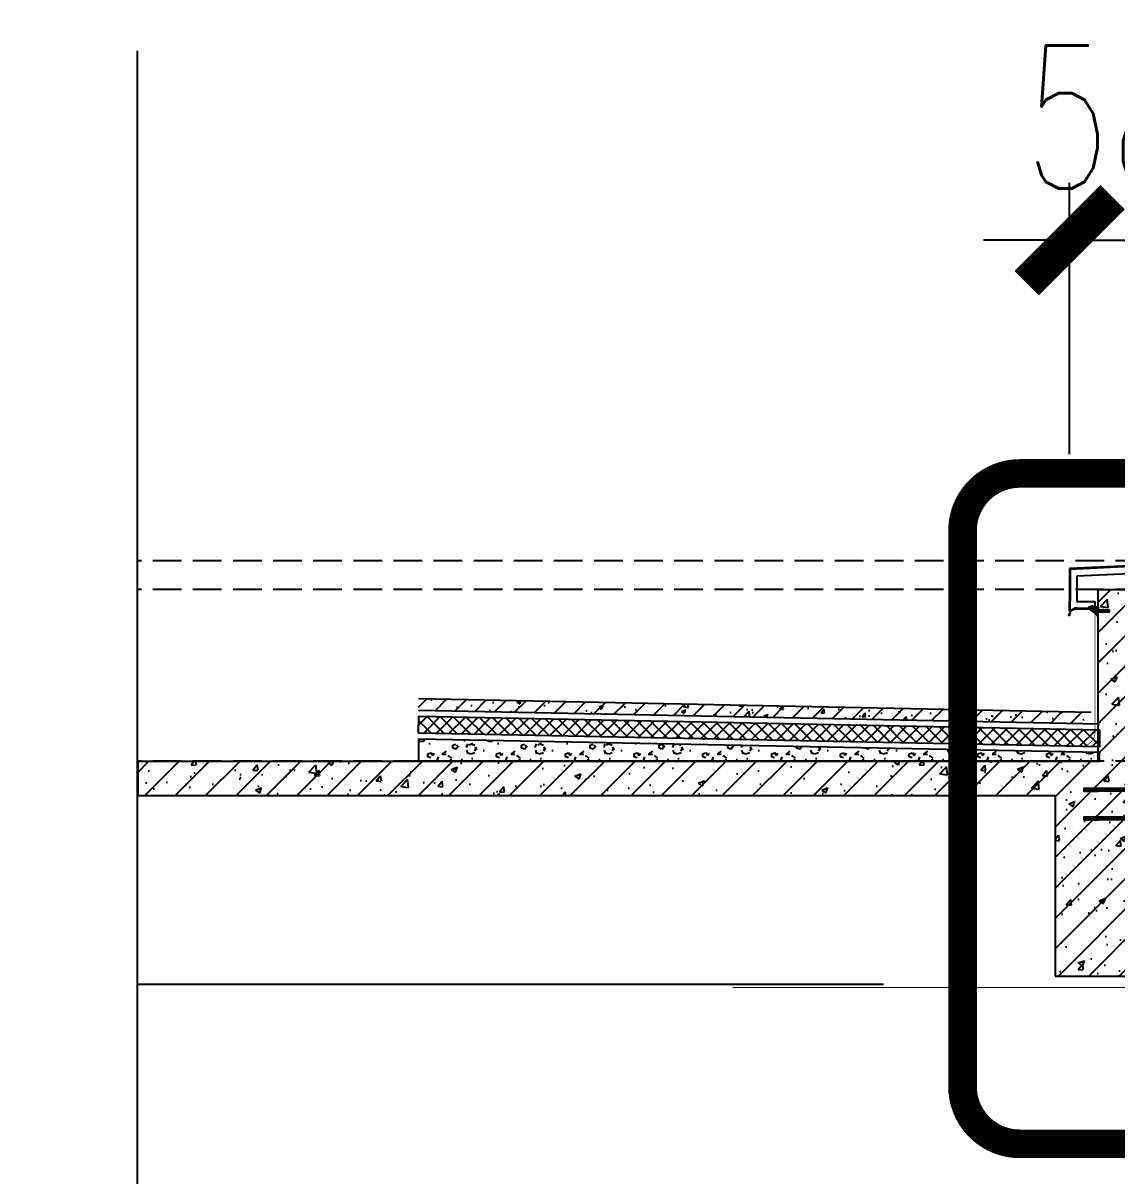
# Model space of a CAD drawing. Extents: x 220580 to 2027826, y -309201 to 71987.
# Drawn here: x 319501 to 323319, y -154227 to -150202 of the extents above; entities that cross this region are included whole.
import ezdxf
from ezdxf.enums import TextEntityAlignment as Align

# ---------------------------------------------------------------- set-up
doc = ezdxf.new("R2010")
doc.units = 0
for name, pattern in [('CENTER', [2, 1.25, -0.25, 0.25, -0.25]), ('DASH', [0.35, 0.25, -0.1]), ('ZN-CENTER', [2, 1.25, -0.25, 0.25, -0.25]), ('ZN-DASH', [0.35, 0.25, -0.1]), ('ZN-DOT', [0.25, 0, -0.25])]:
    doc.linetypes.add(name, pattern=pattern)
for name, color, linetype in [('!ZN1-填充-8', 8, 'Continuous'), ('!ZN1-文字-7', 7, 'Continuous'), ('!ZN3-玻璃幕墙-4', 4, 'Continuous'), ('!ZN3-铝板幕墙-3', 3, 'Continuous'), ('!ZN4-辅助材料-1', 1, 'Continuous'), ('!ZN4-配件-11', 11, 'Continuous'), ('!ZN5-铝材投影-112', 112, 'Continuous'), ('!ZN5-铝材断面-6', 6, 'Continuous'), ('!ZN6-层高线-8', 8, 'ZN-DOT'), ('!ZN6-虚线-8', 8, 'ZN-DASH'), ('!ZN6-轴线-1', 1, 'ZN-CENTER'), ('20剖面图$0$A-LIN-V', 9, 'Continuous'), ('20剖面图$0$A-SFCE', 30, 'Continuous'), ('20剖面图$0$AS-COLN', 6, 'Continuous'), ('20剖面图$0$PUB_HATCH', 8, 'Continuous'), ('2钢材断面', 2, 'Continuous'), ('3符号', 173, 'Continuous'), ('3索引', 3, 'Continuous'), ('40钢材投影', 40, 'Continuous'), ('A-HATCH-2', 251, 'Continuous'), ('A-LIN-V', 9, 'Continuous'), ('A-SFCE', 30, 'Continuous'), ('ALT_CEN-0-30', 1, 'CENTER'), ('DIM', 173, 'Continuous')]:
    doc.layers.add(name, color=color, linetype=linetype)
doc.styles.add('DHTEXT-1', font='ROMANS.shx', dxfattribs={"width": 0.7, "bigfont": 'CHINESE.shx'})
doc.styles.add('FS', font='simplex.shx', dxfattribs={"width": 0.7, "height": 5, "bigfont": 'TSSDCHN.SHX'})
doc.dimstyles.new('ZN200', dxfattribs={"dimscale": 200, "dimtxt": 2.5, "dimasz": 1.5, "dimexe": 1, "dimexo": 2, "dimgap": 0.9, "dimtad": 1, "dimdec": 0, "dimdsep": 46, "dimtxsty": 'DHTEXT-1', "dimblk": 'ARCHTICK', "dimcen": 2.5, "dimclrd": 173, "dimclre": 173, "dimclrt": 7, "dimazin": 2, "dimtfac": 1, "dimtdec": 0, "dimtix": 1, "dimtmove": 2, "dimatfit": 3, "dimfxl": 0, "dimtolj": 1, "dimtzin": 0, "dimarcsym": 0})
pattern_1 = [(45, (1530822.114, -568207.45), (-53.0330086, 53.0330086), []), (50, (1530822.11, -568207.45), (215.178055, -18.82564), [22.5, -247.5]), (355, (1530822.11, -568207.45), (-41.6254, 225.65764), [18, -198]), (100.4514, (1530840.05, -568209.02), (173.552815, 206.831863), [19.122057, -210.342634]), (46.1842, (1530822.11, -568147.45), (320.172315, -49.655704), [33.75, -371.25]), (96.6356, (1530848.8, -568151.6), (280.39881, 292.23536), [28.683086, -315.5139]), (351.1842, (1530822.1, -568147.45), (280.398584, 292.23558), [27, -297]), (21, (1530852.11, -568162.45), (179.072116, -120.785667), [22.5, -247.5]), (326, (1530852.11, -568162.45), (72.9946, 217.545014), [18, -198]), (71.4514, (1530867.04, -568172.52), (252.066789, 96.75915), [19.122057, -210.342634]), (37.5, (1530822.114, -568207.45), (3.6479566, 99.868156), [0, -195.6, 0, -201, 0, -198.75]), (7.5, (1530822.11, -568207.45), (78.920861, 118.3235136), [0, -114.6, 0, -191.1, 0, -75.75]), (327.5, (1530755.214, -568207.45), (160.146731, -6.7664615), [0, -75, 0, -234, 0, -310.5]), (317.5, (1530725.21, -568207.45), (174.955851, 30.031495), [0, -97.5, 0, -155.4, 0, -220.5])]

# ---------------------------------------------------------------- blocks, each defined once
blk = doc.blocks.new('A$Cec10f56f')
at = {"layer": '!ZN1-填充-8'}
h = blk.add_hatch(color=252, dxfattribs=at)
h.dxf.hatch_style = 1
h.paths.add_polyline_path([(10, 55), (10, 62.9), (18, 55)])
h = blk.add_hatch(color=252, dxfattribs=at)
h.dxf.hatch_style = 1
h.paths.add_polyline_path([(18, 55), (18, 45), (10, 45), (10, 55)])
h = blk.add_hatch(color=252, dxfattribs=at)
h.dxf.hatch_style = 1
h.paths.add_polyline_path([(10, 45), (10, 37.1), (18, 45)])
h = blk.add_hatch(color=252, dxfattribs=at)
h.dxf.hatch_style = 1
h.paths.add_polyline_path([(10, -45), (10, -37.1), (18, -45)])
h = blk.add_hatch(color=252, dxfattribs=at)
h.dxf.hatch_style = 1
h.paths.add_polyline_path([(18, -45), (18, -55), (10, -55), (10, -45)])
h = blk.add_hatch(color=252, dxfattribs=at)
h.dxf.hatch_style = 1
h.paths.add_polyline_path([(10, -55), (10, -62.9), (18, -55)])
at = {"layer": '2钢材断面'}
for p, q in [((0, 100), (10, 100)), ((0, 100), (0, -100)), ((10, 100), (10, 45)), ((10, 45), (10, -44)), ((10, -44), (10, -100)), ((0, -100), (10, -100))]:
    blk.add_line(p, q, dxfattribs=at)
at = {"layer": '40钢材投影'}
for p, q in [((18, 55), (10, 62.9)), ((10, 55), (200, 55)), ((10, 45), (200, 45)), ((18, 45), (10, 37.1)), ((200, 55), (200, 45)), ((18, -45), (10, -37.1)), ((10, -45), (200, -45)), ((10, -55), (200, -55)), ((18, -55), (10, -62.9)), ((200, -45), (200, -55))]:
    blk.add_line(p, q, dxfattribs=at)
for points in [[(172, 45), (150, 45), (150, 55), (200, 55), (200, 45), (184, 45)], [(172, -55), (150, -55), (150, -45), (200, -45), (200, -55), (184, -55)]]:
    blk.add_lwpolyline(points, dxfattribs=at)
at = {"layer": 'ALT_CEN-0-30', "ltscale": 0.3}
for p, q in [((0, 50), (197.8, 50)), ((0, -50), (197.8, -50))]:
    blk.add_line(p, q, dxfattribs=at)
blk = doc.blocks.new('*U156')
at = {"layer": '!ZN4-配件-11', "ltscale": 2}
for p, q in [((-0.2, -2.8), (-0.2, 2.8)), ((1, 4), (1, -4)), ((6.5, 2.5), (6.5, -2.5))]:
    blk.add_line(p, q, dxfattribs=at)
for centre, radius, start, end in [((6.6, 0), 7.18, 162.1463, 197.8537), ((1, 2.8), 1.2, 90, 180), ((8, 2.5), 1.5, 348.448, 180), ((17.2, 0), 8, 164.3308, 195.6692), ((7.2, 0), 2.67, 323.2266, 36.7843), ((1, -2.8), 1.2, 180, 270), ((8, -2.5), 1.5, 180, 11.552)]:
    blk.add_arc(centre, radius, start, end, dxfattribs=at)
at = {"layer": '!ZN6-轴线-1', "ltscale": 0.2}
blk.add_line((10.7, 0), (-1.5, 0), dxfattribs=at)
at = {"layer": '!ZN4-配件-11', "ltscale": 2, "style": 'FS', "width": 0.8}
blk.add_text('4', height=1.73, dxfattribs=at).set_placement((8, 2.8), align=Align.MIDDLE)
blk = doc.blocks.new('塑料胀栓-套')
at = {"layer": '!ZN4-配件-11'}
for p, q in [((-1, -5.5), (-1, 5.5)), ((-1, 5.5), (0, 5.5)), ((0, -5.5), (0, 5.5)), ((0, 3.5), (16.7, 3.5)), ((13.8, 0.8), (38.8, 0.8)), ((13.8, -0.8), (13.8, 0.8)), ((15, 4.5), (15.8, 5.8)), ((16.7, 3.5), (15, 4.5)), ((20.1, 3.3), (15.8, 5.8)), ((19.9, 3.4), (20.1, 3.2)), ((20.1, 0.8), (20.1, 3.2)), ((20.1, 2.8), (20.8, 2.8)), ((20.8, 0.8), (20.8, 3.2)), ((20.8, 3.2), (22.1, 3.2)), ((22.8, 2.8), (24.8, 2.8)), ((22.8, 0.8), (22.8, 2.6)), ((24.8, 0.8), (24.8, 3.2)), ((24.8, 3.2), (26.1, 3.2)), ((26.8, 2.8), (28.8, 2.8)), ((26.8, 0.8), (26.8, 2.6)), ((28.8, 0.8), (28.8, 3.2)), ((28.8, 3.2), (30.1, 3.2)), ((30.8, 2.8), (32.8, 2.8)), ((30.8, 0.8), (30.8, 2.6)), ((32.8, 0.8), (32.8, 3.2)), ((32.8, 3.2), (34.1, 3.2)), ((34.8, 2.8), (36.8, 2.8)), ((34.8, 0.8), (34.8, 2.6)), ((36.8, 0.8), (36.8, 3.2)), ((36.8, 3.2), (36.8, 3.2)), ((38.8, 0.8), (38.8, 1.2)), ((-1, -5.5), (0, -5.5)), ((0, -3.5), (16.7, -3.5)), ((13.8, -0.8), (38.8, -0.8)), ((16.7, -3.5), (15, -4.5)), ((15, -4.5), (15.8, -5.8)), ((20.1, -3.3), (15.8, -5.8)), ((19.9, -3.4), (20.1, -3.2)), ((20.1, -3.2), (20.1, -0.8)), ((20.1, -2.8), (20.8, -2.8)), ((20.8, -3.2), (20.8, -0.8)), ((20.8, -3.2), (22.1, -3.2)), ((22.8, -2.6), (22.8, -0.8)), ((22.8, -2.8), (24.8, -2.8)), ((24.8, -3.2), (24.8, -0.8)), ((24.8, -3.2), (26.1, -3.2)), ((26.8, -2.6), (26.8, -0.8)), ((26.8, -2.8), (28.8, -2.8)), ((28.8, -3.2), (28.8, -0.8)), ((28.8, -3.2), (30.1, -3.2)), ((30.8, -2.6), (30.8, -0.8)), ((30.8, -2.8), (32.8, -2.8)), ((32.8, -3.2), (32.8, -0.8)), ((32.8, -3.2), (34.1, -3.2)), ((34.8, -2.6), (34.8, -0.8)), ((34.8, -2.8), (36.8, -2.8)), ((36.8, -3.2), (36.8, -0.8)), ((36.8, -3.2), (36.8, -3.2)), ((38.8, -1.2), (38.8, -0.8))]:
    blk.add_line(p, q, dxfattribs=at)
for centre, radius, start, end in [((19.6, 3), 0.5, 47.4329, 90), ((22.1, 2.6), 0.7, 0, 90), ((26.1, 2.6), 0.7, 0, 90), ((30.1, 2.6), 0.7, 0, 90), ((34.1, 2.6), 0.7, 0, 90), ((36.8, 1.2), 2, 0, 90), ((19.6, -3), 0.5, 270, 312.5671), ((22.1, -2.6), 0.7, 270, 0), ((26.1, -2.6), 0.7, 270, 0), ((30.1, -2.6), 0.7, 270, 0), ((34.1, -2.6), 0.7, 270, 0), ((36.8, -1.2), 2, 270, 0)]:
    blk.add_arc(centre, radius, start, end, dxfattribs=at)
at = {"layer": '!ZN6-虚线-8', "ltscale": 0.5}
for p, q in [((0, 2.5), (20.1, 2.5)), ((0, -2.5), (20.1, -2.5))]:
    blk.add_line(p, q, dxfattribs=at)
blk = doc.blocks.new('盘头ST4.8×38')
at = {"layer": '!ZN4-配件-11'}
for p, q in [((-3.7, 0.4), (-3.3, 0.4)), ((-3.3, 0.4), (-3.3, -0.4)), ((-2.1, 4.7), (0, 4.7)), ((0, 4.7), (0, 2)), ((0, 2), (0, -2.6)), ((0, 1.9), (0.7, -1.8)), ((0, 0), (0.3, -2.4)), ((0.2, 1.8), (0.9, 1.8)), ((1.3, 2.4), (0.9, 1.8)), ((0.9, 1.8), (1.6, -1.8)), ((1.3, 2.4), (1.9, -2.4)), ((1.3, 2.4), (1.6, 1.8)), ((1.6, 1.8), (2.3, -1.8)), ((1.6, 1.8), (2.5, 1.8)), ((2.9, 2.4), (2.5, 1.8)), ((2.5, 1.8), (3.2, -1.8)), ((2.9, 2.4), (3.5, -2.4)), ((2.9, 2.4), (3.2, 1.8)), ((3.2, 1.8), (4.1, 1.8)), ((3.2, 1.8), (3.9, -1.8)), ((4.5, 2.4), (4.1, 1.8)), ((4.1, 1.8), (4.8, -1.8)), ((4.5, 2.4), (5.1, -2.4)), ((4.5, 2.4), (4.8, 1.8)), ((4.8, 1.8), (5.5, -1.8)), ((4.8, 1.8), (5.7, 1.8)), ((6.1, 2.4), (5.7, 1.8)), ((5.7, 1.8), (6.4, -1.8)), ((6.1, 2.4), (6.7, -2.4)), ((6.1, 2.4), (6.4, 1.8)), ((6.4, 1.8), (7.1, -1.8)), ((6.4, 1.8), (7.3, 1.8)), ((7.7, 2.4), (7.3, 1.8)), ((7.3, 1.8), (8, -1.8)), ((7.7, 2.4), (8.3, -2.4)), ((7.7, 2.4), (8, 1.8)), ((8, 1.8), (8.7, -1.8)), ((8, 1.8), (8.9, 1.8)), ((9.3, 2.4), (8.9, 1.8)), ((8.9, 1.8), (9.6, -1.8)), ((9.3, 2.4), (9.9, -2.4)), ((9.3, 2.4), (9.6, 1.8)), ((9.6, 1.8), (10.3, -1.8)), ((9.6, 1.8), (10.5, 1.8)), ((10.9, 2.4), (10.5, 1.8)), ((10.5, 1.8), (11.2, -1.8)), ((10.9, 2.4), (11.5, -2.4)), ((10.9, 2.4), (11.2, 1.8)), ((11.2, 1.8), (12.1, 1.8)), ((11.2, 1.8), (11.9, -1.8)), ((12.5, 2.4), (12.1, 1.8)), ((12.1, 1.8), (12.8, -1.8)), ((12.5, 2.4), (13.1, -2.4)), ((12.5, 2.4), (12.8, 1.8)), ((12.8, 1.8), (13.5, -1.8)), ((12.8, 1.8), (13.7, 1.8)), ((14.1, 2.4), (13.7, 1.8)), ((13.7, 1.8), (14.4, -1.8)), ((14.1, 2.4), (14.7, -2.4)), ((14.1, 2.4), (14.4, 1.8)), ((14.4, 1.8), (15.1, -1.8)), ((14.4, 1.8), (15.3, 1.8)), ((15.7, 2.4), (15.3, 1.8)), ((15.3, 1.8), (16, -1.8)), ((15.7, 2.4), (16.3, -2.4)), ((15.7, 2.4), (16, 1.8)), ((16, 1.8), (16.7, -1.8)), ((16, 1.8), (16.9, 1.8)), ((17.3, 2.4), (16.9, 1.8)), ((16.9, 1.8), (17.6, -1.8)), ((17.3, 2.4), (17.9, -2.4)), ((17.3, 2.4), (17.6, 1.8)), ((17.6, 1.8), (18.3, -1.8)), ((17.6, 1.8), (18.5, 1.8)), ((18.9, 2.4), (18.5, 1.8)), ((18.5, 1.8), (19.2, -1.8)), ((18.9, 2.4), (19.5, -2.4)), ((18.9, 2.4), (19.2, 1.8)), ((19.2, 1.8), (20.1, 1.8)), ((19.2, 1.8), (19.9, -1.8)), ((20.5, 2.4), (20.1, 1.8)), ((20.1, 1.8), (20.8, -1.8)), ((20.5, 2.4), (21.1, -2.4)), ((20.5, 2.4), (20.8, 1.8)), ((20.8, 1.8), (21.5, -1.8)), ((20.8, 1.8), (21.7, 1.8)), ((22.1, 2.4), (21.7, 1.8)), ((21.7, 1.8), (22.4, -1.8)), ((22.1, 2.4), (22.7, -2.4)), ((22.1, 2.4), (22.4, 1.8)), ((22.4, 1.8), (23.1, -1.8)), ((22.4, 1.8), (23.3, 1.8)), ((23.7, 2.4), (23.3, 1.8)), ((23.3, 1.8), (24, -1.8)), ((23.7, 2.4), (24.3, -2.4)), ((23.7, 2.4), (24, 1.8)), ((24, 1.8), (24.7, -1.8)), ((24, 1.8), (24.9, 1.8)), ((25.3, 2.4), (24.9, 1.8)), ((24.9, 1.8), (25.6, -1.8)), ((25.3, 2.4), (25.9, -2.4)), ((25.3, 2.4), (25.6, 1.8)), ((25.6, 1.8), (26.3, -1.8)), ((25.6, 1.8), (26.5, 1.8)), ((26.9, 2.4), (26.5, 1.8)), ((26.5, 1.8), (27.2, -1.8)), ((26.9, 2.4), (27.5, -2.4)), ((26.9, 2.4), (27.2, 1.8)), ((27.2, 1.8), (27.9, -1.8)), ((27.2, 1.8), (28.1, 1.8)), ((28.5, 2.4), (28.1, 1.8)), ((28.1, 1.8), (28.8, -1.8)), ((28.5, 2.4), (29.1, -2.4)), ((28.5, 2.4), (28.8, 1.8)), ((28.8, 1.8), (29.5, -1.8)), ((28.8, 1.8), (29.7, 1.8)), ((30.1, 2.4), (29.7, 1.8)), ((29.7, 1.8), (30.4, -1.8)), ((30.1, 2.4), (30.7, -2.4)), ((30.1, 2.4), (30.4, 1.8)), ((30.4, 1.8), (31.1, -1.8)), ((30.4, 1.8), (31.3, 1.8)), ((31.7, 2.4), (31.3, 1.8)), ((31.3, 1.8), (32, -1.8)), ((31.7, 2.4), (32.3, -2.4)), ((31.7, 2.4), (32, 1.8)), ((32, 1.8), (32.7, -1.8)), ((32, 1.8), (32.9, 1.8)), ((33.3, 2.4), (32.9, 1.8)), ((32.9, 1.8), (33.6, -1.8)), ((33.3, 2.4), (33.9, -2.3)), ((33.3, 2.4), (33.6, 1.8)), ((33.6, 1.8), (34.4, -1.5)), ((33.6, 1.8), (33.7, 1.8)), ((34.6, 1.4), (33.7, 1.8)), ((34.9, 1.9), (34.6, 1.4)), ((34.6, 1.4), (35.1, -1.2)), ((34.9, 1.9), (35.4, -1.7)), ((34.9, 1.9), (35.4, 1.1)), ((38, 0), (35.4, 1.1)), ((35.4, 1.1), (35.9, -0.9)), ((-3.7, -0.4), (-3.3, -0.4)), ((-2.1, -4.8), (0, -4.8)), ((0, -2.6), (0, -4.8)), ((0.2, -2.4), (0.3, -2.4)), ((0.7, -1.8), (0.3, -2.4)), ((0.7, -1.8), (1.6, -1.8)), ((1.6, -1.8), (1.9, -2.4)), ((2.3, -1.8), (1.9, -2.4)), ((2.3, -1.8), (3.2, -1.8)), ((3.2, -1.8), (3.5, -2.4)), ((3.9, -1.8), (3.5, -2.4)), ((3.9, -1.8), (4.8, -1.8)), ((4.8, -1.8), (5.1, -2.4)), ((5.5, -1.8), (5.1, -2.4)), ((5.5, -1.8), (6.4, -1.8)), ((6.4, -1.8), (6.7, -2.4)), ((7.1, -1.8), (6.7, -2.4)), ((7.1, -1.8), (8, -1.8)), ((8, -1.8), (8.3, -2.4)), ((8.7, -1.8), (8.3, -2.4)), ((8.7, -1.8), (9.6, -1.8)), ((9.6, -1.8), (9.9, -2.4)), ((10.3, -1.8), (9.9, -2.4)), ((10.3, -1.8), (11.2, -1.8)), ((11.2, -1.8), (11.5, -2.4)), ((11.9, -1.8), (11.5, -2.4)), ((11.9, -1.8), (12.8, -1.8)), ((12.8, -1.8), (13.1, -2.4)), ((13.5, -1.8), (13.1, -2.4)), ((13.5, -1.8), (14.4, -1.8)), ((14.4, -1.8), (14.7, -2.4)), ((15.1, -1.8), (14.7, -2.4)), ((15.1, -1.8), (16, -1.8)), ((16, -1.8), (16.3, -2.4)), ((16.7, -1.8), (16.3, -2.4)), ((16.7, -1.8), (17.6, -1.8)), ((17.6, -1.8), (17.9, -2.4)), ((18.3, -1.8), (17.9, -2.4)), ((18.3, -1.8), (19.2, -1.8)), ((19.2, -1.8), (19.5, -2.4)), ((19.9, -1.8), (19.5, -2.4)), ((19.9, -1.8), (20.8, -1.8)), ((20.8, -1.8), (21.1, -2.4)), ((21.5, -1.8), (21.1, -2.4)), ((21.5, -1.8), (22.4, -1.8)), ((22.4, -1.8), (22.7, -2.4)), ((23.1, -1.8), (22.7, -2.4)), ((23.1, -1.8), (24, -1.8)), ((24, -1.8), (24.3, -2.4)), ((24.7, -1.8), (24.3, -2.4)), ((24.7, -1.8), (25.6, -1.8)), ((25.6, -1.8), (25.9, -2.4)), ((26.3, -1.8), (25.9, -2.4)), ((26.3, -1.8), (27.2, -1.8)), ((27.2, -1.8), (27.5, -2.4)), ((27.9, -1.8), (27.5, -2.4)), ((27.9, -1.8), (28.8, -1.8)), ((28.8, -1.8), (29.1, -2.4)), ((29.5, -1.8), (29.1, -2.4)), ((29.5, -1.8), (30.4, -1.8)), ((30.4, -1.8), (30.7, -2.4)), ((31.1, -1.8), (30.7, -2.4)), ((31.1, -1.8), (32, -1.8)), ((32, -1.8), (32.3, -2.4)), ((32.7, -1.8), (32.3, -2.4)), ((32.7, -1.8), (33.6, -1.8)), ((33.6, -1.8), (33.9, -2.3)), ((34.4, -1.5), (33.9, -2.3)), ((35.1, -1.2), (34.4, -1.5)), ((35.1, -1.2), (35.4, -1.7)), ((35.9, -0.9), (35.4, -1.7)), ((38, 0), (35.9, -0.9))]:
    blk.add_line(p, q, dxfattribs=at)
for centre, radius, start, end in [((4.3, 0), 8, 143.5764, 177.134), ((0.2, 2), 0.2, 180, 270), ((4.3, 0), 8, 182.866, 216.4236), ((0.2, -2.6), 0.2, 90, 180)]:
    blk.add_arc(centre, radius, start, end, dxfattribs=at)
at = {"layer": '!ZN6-轴线-1'}
blk.add_line((-4.9, 0), (38.4, 0), dxfattribs=at)
blk = doc.blocks.new('*U161')
at = {"layer": '!ZN4-配件-11'}
for name, p in [('盘头ST4.8×38', (-8, 0)), ('塑料胀栓-套', (1, 0))]:
    blk.add_blockref(name, p, dxfattribs=at)
blk = doc.blocks.new('20210422110448')
at = {"layer": '!ZN1-填充-8'}
h = blk.add_hatch(dxfattribs=at)
h.set_pattern_fill('ANSI35', color=256, scale=10, angle=-60, style=0)
h.set_pattern_definition([(345, (-31053.6934, 55056.7417), (0.64704761, 2.41481457), []), (345, (-31052.8095, 55055.2108), (0.64704761, 2.41481457), [3.125, -0.625, 0, -0.625])])
edge = h.paths.add_edge_path()
edge.add_arc((104.1, 123.9), 138.7, 221.373, 239.0772)
edge.add_line((32.8, 5), (10, 5))
edge.add_line((10, 5), (10, 2.5))
edge.add_line((10, 2.5), (8, 2.5))
edge.add_line((8, 2.5), (8, 20.5))
edge.add_line((8, 20.5), (0, 20.5))
edge.add_line((0, 20.5), (0, 32.3))
h = blk.add_hatch(dxfattribs=at)
h.set_pattern_fill('NET3', color=256, scale=0.2, style=0)
h.set_pattern_definition([(9e-15, (-31.65477, 58.37044), (6e-16, 0.635), []), (60, (-31.65477, 58.37044), (-0.549926, 0.3175), []), (120, (-31.65477, 58.37044), (-0.549926, -0.3175), [])])
h.paths.add_polyline_path([(5, 20.5), (0, 20.5), (0, -0.5), (5, -0.5)])
blk.add_lwpolyline([(5, 20.5), (0, 20.5), (0, -0.5), (5, -0.5)], close=True, dxfattribs=at)
blk.add_lwpolyline([(5, 20.5), (0, 20.5), (0, -0.5), (5, -0.5)], close=True, dxfattribs=at)
at = {"layer": '!ZN4-辅助材料-1', "ltscale": 5}
blk.add_lwpolyline([(5, -0.5), (0, -0.5), (0, 20.5), (5, 20.5)], close=True, dxfattribs=at)
at = {"layer": '!ZN4-辅助材料-1'}
blk.add_arc((104.1, 123.9), 138.7, 221.3727, 239.0773, dxfattribs=at)
at = {"layer": '!ZN5-铝材投影-112'}
blk.add_lwpolyline([(5, 20.5), (5, -0.5), (33, -0.5), (33, 2.5), (8, 2.5), (8, 20.5), (5, 20.5)], dxfattribs=at)
at = {"layer": '!ZN4-配件-11'}
for name, p, rotation in [('*U161', (0, 12.5), 180), ('*U156', (22, 6), 270)]:
    blk.add_blockref(name, p, dxfattribs=dict(at, rotation=rotation))
blk = doc.blocks.new('20180416.09092401')
at = {"layer": '!ZN4-辅助材料-1', "color": 145}
for centre, radius, start, end in [((5.1, -9.5), 3.93, 140.0495, 186.0703), ((2.6, -9.9), 1.35, 182.8889, 295.6987), ((2.9, -9.8), 1.25, 155.4041, 236.1311), ((2.2, -7.1), 0.08, 350.823, 137.7216), ((4.1, -7.2), 1.84, 175.7812, 243.5577), ((2.1, -9.9), 1.61, 309.5965, 21.7891), ((2.9, -9.6), 0.8, 21.7891, 60.8756), ((8.2, -15.7), 4.91, 140.0495, 186.0703), ((5, -16.2), 1.69, 182.8889, 295.6987), ((5.4, -16), 1.56, 155.4041, 236.1311), ((4.5, -12.6), 0.1, 350.823, 137.7216), ((6.9, -12.8), 2.3, 175.7812, 243.5577), ((4.5, -16.1), 2.01, 309.5965, 21.7891), ((5.4, -15.7), 1, 21.7891, 60.8756)]:
    blk.add_arc(centre, radius, start, end, dxfattribs=at)
blk = doc.blocks.new('A$Cf3634199')
at = {"layer": '!ZN3-铝板幕墙-3'}
blk.add_lwpolyline([(1, -25), (-5, -25), (-22.1, -34.8, -0.557537), (-25, -33), (-25, -33), (-25, 1.1)], format="xyb", dxfattribs=at)
blk.add_lwpolyline([(1, -22.5), (-5.7, -22.5), (-22.5, -32.1), (-22.5, 1.1)], dxfattribs=at)
at = {"layer": '!ZN5-铝材断面-6'}
blk.add_point((-25, -25), dxfattribs=at)
at = {"layer": '!ZN3-玻璃幕墙-4', "xscale": -1}
blk.add_blockref('20180416.09092401', (-22, -31.3), dxfattribs=at)
blk = doc.blocks.new('20250828170426')
at = {"layer": '20剖面图$0$PUB_HATCH'}
h = blk.add_hatch(dxfattribs=at)
h.set_pattern_fill('钢筋混凝土', color=256, scale=30, style=0)
h.set_pattern_definition(pattern_1)
h.paths.add_polyline_path([(-650, 12550), (-500, 12550), (-500, 13150), (-650, 13150)])
h = blk.add_hatch(dxfattribs=at)
h.set_pattern_fill('钢筋混凝土', color=256, scale=30, style=0)
h.set_pattern_definition(pattern_1)
h.paths.add_polyline_path([(-4002.6, 12430), (-800, 12430), (-800, 12550), (-4002.6, 12550)])
h = blk.add_hatch(dxfattribs=at)
h.set_pattern_fill('钢筋混凝土', color=256, scale=30, style=0)
h.set_pattern_definition(pattern_1)
h.paths.add_polyline_path([(-800, 11800), (-500, 11800), (-500, 12550), (-800, 12550)])
at = {"layer": 'A-HATCH-2'}
h = blk.add_hatch(dxfattribs=at)
h.set_pattern_fill('钢筋混凝土', color=8, scale=20, style=0)
h.set_pattern_definition([(45, (1653514.36, -568207.45), (-35.355339, 35.355339), []), (50, (1653514.36, -568207.45), (143.4520365, -12.550427), [15, -165]), (355, (1653514.36, -568207.45), (-27.750267, 150.438427), [12, -132]), (100.4514, (1653526.31, -568208.5), (115.701876, 137.887908), [12.748038, -140.228422]), (46.1842, (1653514.36, -568167.45), (213.44821, -33.103803), [22.5, -247.5]), (96.6356, (1653532.15, -568170.21), (186.93254, 194.823574), [19.122058, -210.3426]), (351.1842, (1653514.36, -568167.45), (186.93239, 194.82372), [18, -198]), (21, (1653534.36, -568177.45), (119.3814104, -80.523778), [15, -165]), (326, (1653534.36, -568177.45), (48.663066, 145.030009), [12, -132]), (71.4514, (1653544.31, -568184.16), (168.044526, 64.506099), [12.748038, -140.228422]), (37.5, (1653514.36, -568207.45), (2.431971, 66.5787708), [0, -130.4, 0, -134, 0, -132.5]), (7.5, (1653514.36, -568207.45), (52.6139075, 78.8823424), [0, -76.4, 0, -127.4, 0, -50.5]), (327.5, (1653469.76, -568207.45), (106.7644872, -4.5109743), [0, -50, 0, -156, 0, -207]), (317.5, (1653449.76, -568207.45), (116.637234, 20.0209965), [0, -65, 0, -103.6, 0, -147])])
h.paths.add_polyline_path([(-675.2, 12680.6), (-675.2, 12720.6), (-3022.7, 12767.6), (-3022.7, 12727.6)])
h = blk.add_hatch(dxfattribs=at)
h.set_pattern_fill('ANSI37', color=8, scale=20)
h.set_pattern_definition([(45, (1653514.36, -568207.452), (-22.4506403, 22.4506403), []), (135, (1653514.36, -568207.452), (-22.4506403, -22.4506403), [])])
h.paths.add_polyline_path([(-3022.7, 12647.5), (-3021.5, 12707.5), (-646, 12660), (-646, 12600)])
h = blk.add_hatch(dxfattribs=at)
h.set_pattern_fill('加气混凝土', color=8, scale=20)
h.set_pattern_definition([(0, (1653585.16, -568280.65), (120, 240), [0, -240]), (0, (1653444.76, -568313.05), (120, 240), [0, -240]), (0, (1653522.76, -568315.45), (120, 240), [0, -240]), (0, (1653607.96, -568244.65), (120, 240), [0, -240]), (0, (1653508.36, -568327.45), (120, 240), [0, -240]), (0, (1653631.96, -568093.45), (120, 240), [0, -240]), (0, (1653558.76, -568112.65), (120, 240), [0, -240]), (0, (1653597.16, -568142.65), (120, 240), [0, -240]), (0, (1653401.56, -568147.45), (120, 240), [0, -240]), (0, (1653519.16, -568158.25), (120, 240), [0, -240]), (0, (1653473.56, -568219.45), (120, 240), [0, -240]), (0, (1653475.96, -568309.45), (120, 240), [0, -240]), (0, (1653565.96, -568319.05), (120, 240), [0, -240]), (0, (1653631.96, -568213.45), (120, 240), [0, -240]), (0, (1653407.56, -568250.65), (120, 240), [0, -240]), (0, (1653427.96, -568209.85), (120, 240), [0, -240]), (0, (1653521.56, -568226.65), (120, 240), [0, -240]), (0, (1653487.96, -568261.45), (120, 240), [0, -240]), (0, (1653468.76, -568182.25), (120, 240), [0, -240]), (0, (1653498.76, -568092.25), (120, 240), [0, -240]), (0, (1653417.16, -568301.05), (120, 240), [0, -240]), (0, (1653549.16, -568141.45), (120, 240), [0, -240]), (0, (1653437.56, -568137.85), (120, 240), [0, -240]), (0, (1653418.36, -568106.65), (120, 240), [0, -240]), (130.601294, (1653617.216, -568168.595), (-599.99999337, 720.00000315), [10.53662, -4414.8444]), (18.4349488, (1653600.073, -568164.023), (599.9999978, 239.9999982), [10.842096, -1507.05116]), (90, (1653600.07, -568174.31), (120, 240), [10.285714, -469.71426]), (161.565051, (1653610.36, -568177.738), (-600.000003, 239.9999821), [10.842096, -1507.05116]), (53.1301023, (1653610.36, -568177.74), (120.0000002, 239.9999999), [11.428572, -1188.5714]), (135, (1653619.5, -568300.02), (-120.0000145, 239.9999838), [9.697464, -669.12504]), (45, (1653605.79, -568300.02), (119.9999992, 239.999999), [9.697464, -669.12504]), (135, (1653612.644, -568306.88), (-120.0000145, 239.9999838), [9.697464, -669.12504]), (45, (1653612.644, -568306.88), (119.9999992, 239.999999), [9.697464, -669.12504]), (116.565051, (1653504.07, -568138.88), (-2e-05, 479.999987), [12.77753, -255.5506]), (180, (1653498.36, -568127.45), (-120, 240), [13.714286, -226.2857]), (63.434949, (1653478.93, -568138.88), (1e-06, 479.999998), [12.77753, -255.5506]), (116.565051, (1653484.64, -568150.3), (-2e-05, 479.999987), [12.77753, -255.5506]), (0, (1653484.64, -568150.3), (120, 240), [13.714286, -226.2857]), (63.434949, (1653498.36, -568150.3), (1e-06, 479.999998), [12.77753, -255.5506]), (107.102728, (1653594.359, -568220.0234), (-359.999986237, 1200.000001936), [15.54454, -6513.161]), (143.972626, (1653589.787, -568205.166), (-2279.9999711, 1679.9999981), [15.54454, -3248.808]), (180, (1653577.22, -568196.02), (-120, 240), [14.857142, -225.14284]), (36.0273733, (1653549.787, -568205.166), (2279.99998315, 1679.99998189), [15.54454, -3248.808]), (71.565051, (1653545.216, -568218.88), (360.00000185, 1199.9999979), [14.456126, -1503.43712]), (107.102728, (1653549.787, -568233.738), (-359.999986237, 1200.000001936), [15.54454, -6513.161]), (143.972626, (1653562.359, -568242.88), (-2279.9999711, 1679.9999981), [15.54454, -3248.808]), (0, (1653562.36, -568242.88), (120, 240), [14.857142, -225.14284]), (36.0273733, (1653577.216, -568242.88), (2279.99998315, 1679.99998189), [15.54454, -3248.808]), (71.565051, (1653589.787, -568233.738), (360.00000185, 1199.9999979), [14.456126, -1503.43712]), (150.255118, (1653596.644, -568108.023), (-360.00000085, 239.99999703), [9.214008, -1925.72784]), (90, (1653588.64, -568112.6), (120, 240), [9.142858, -470.8571]), (29.7448813, (1653588.644, -568112.595), (360.0000002, 239.9999989), [9.214008, -1925.72784]), (116.565051, (1653540.64, -568278.3), (-2e-05, 479.999987), [12.77753, -255.5506]), (168.690067, (1653534.93, -568266.88), (-1080.0000008, 239.99999398), [11.6549, -2435.8742]), (41.1859251, (1653514.359, -568272.595), (2999.99998182, 2639.999976915), [12.148738, -5090.3208]), (90, (1653514.36, -568284.02), (120, 240), [11.428572, -468.5714]), (138.814074, (1653523.502, -568292.023), (-2999.999946676, 2640.000016815), [12.148738, -5090.3208]), (16.6992442, (1653523.502, -568292.023), (3959.99997021, 1199.99998743), [11.93178, -4999.415]), (60.9453959, (1653534.93, -568288.595), (119.99999968, 239.99999788), [11.766434, -4930.1358]), (109.983106, (1653440.073, -568177.738), (-600.00000226, 1679.999995554), [13.3768, -5604.879]), (155.556045, (1653435.502, -568165.166), (-1560.000005946, 719.99998504), [13.809194, -5786.0526]), (24.4439547, (1653410.359, -568165.166), (1560.00000078, 719.999996537), [13.809194, -5786.0526]), (70.0168934, (1653405.787, -568177.738), (600.00000181, 1679.99999583), [13.3768, -5604.879]), (109.983106, (1653410.359, -568190.309), (-600.00000226, 1679.999995554), [13.3768, -5604.879]), (160.016893, (1653422.93, -568194.88), (-600.00000035, 239.99998907), [13.3768, -2795.751]), (19.9831065, (1653422.93, -568194.88), (599.9999967, 239.99999962), [13.3768, -2795.751]), (70.0168934, (1653435.502, -568190.309), (600.00000181, 1679.99999583), [13.3768, -5604.879]), (122.005383, (1653529.216, -568199.452), (-120.0000161, 239.99998775), [10.781693, -2253.3736]), (18.4349488, (1653513.216, -568193.738), (599.9999978, 239.9999982), [10.842096, -1507.05116]), (90, (1653513.22, -568204.02), (120, 240), [10.285714, -469.71426]), (161.565051, (1653523.5, -568207.452), (-600.000003, 239.9999821), [10.842096, -1507.05116]), (54.4623222, (1653523.502, -568207.452), (839.99999878, 1199.9999982), [9.831228, -4119.2846]), (116.565051, (1653459.5, -568257.74), (-2e-05, 479.999987), [12.77753, -255.5506]), (180, (1653453.79, -568246.3), (-120, 240), [12.571428, -227.42856]), (59.0362434, (1653434.359, -568257.738), (120.0000004, 239.99999884), [13.32789, -2785.5288]), (120.963756, (1653441.216, -568269.166), (-120.0000164, 239.99998898), [13.32789, -2785.5288]), (0, (1653441.22, -568269.17), (120, 240), [12.571428, -227.42856]), (63.434949, (1653453.79, -568269.17), (1e-06, 479.999998), [12.77753, -255.5506])])
h.paths.add_polyline_path([(-646, 12550), (-646, 12580), (-3022.7, 12627.5), (-3022.7, 12550)])
at = {"layer": '!ZN3-铝板幕墙-3'}
for p, q in [((-165, 13250), (-750, 13222.5)), ((-164.9, 13247.5), (-749.9, 13220)), ((-750, 13222.5), (-750, 13108.6)), ((-747.5, 13220.1), (-747.5, 13108.6)), ((-225, 13219.6), (-725, 13196.1)), ((-725, 13196.1), (-725, 13107.5)), ((-661.3, 13082.5), (-661.3, 13107.5))]:
    blk.add_line(p, q, dxfattribs=at)
at = {"layer": '!ZN3-铝板幕墙-3', "ltscale": 1000}
for p, q in [((-730.7, 13085), (-661.3, 13085)), ((-730, 13082.5), (-661.3, 13082.5)), ((-725, 13107.5), (-661.3, 13107.5))]:
    blk.add_line(p, q, dxfattribs=at)
at = {"color": 4, "linetype": 'ZN-DASH', "ltscale": 30, "const_width": 3}
blk.add_lwpolyline([(-344.4, 11773.5), (-344.4, 11760), (-1926.3, 11760)], dxfattribs=at)
at = {"layer": '20剖面图$0$A-LIN-V'}
blk.add_lwpolyline([(-1400, 11770), (-4002.6, 11770)], dxfattribs=at)
at = {"layer": '20剖面图$0$AS-COLN'}
for p, q in [((-650, 12550), (-650, 13150)), ((-650, 13150), (-500, 13150)), ((-4002.6, 12550), (-800, 12550)), ((-4002.6, 12550), (-4002.6, 12430)), ((-650, 12550), (-800, 12550)), ((-4002.6, 12430), (-800, 12430)), ((-800, 12430), (-800, 11800)), ((-800, 11800), (-500, 11800))]:
    blk.add_line(p, q, dxfattribs=at)
at = {"layer": 'A-LIN-V'}
blk.add_line((-646, 12550), (-3022.7, 12550), dxfattribs=at)
at = {"layer": 'A-LIN-V', "linetype": 'DASH', "ltscale": 0.2, "const_width": 2}
blk.add_lwpolyline([(-661.2, 13066.6), (-661.2, 12647.8, -0.380232), (-710.6, 12601.3), (-3022.7, 12647.5)], format="xyb", dxfattribs=at)
at = {"layer": 'A-SFCE', "color": 8}
for p, q in [((-675.2, 12720.6), (-3022.7, 12767.6)), ((-646, 12680), (-3022.7, 12727.6))]:
    blk.add_line(p, q, dxfattribs=at)
for points in [[(-3022.7, 12647.5), (-3021.5, 12707.5), (-646, 12660), (-646, 12600)], [(-646, 12550), (-646, 12580), (-3022.7, 12627.5), (-3022.7, 12550)]]:
    blk.add_lwpolyline(points, close=True, dxfattribs=at)
at = {"layer": '!ZN1-文字-7', "ltscale": 20, "rotation": 180}
blk.add_blockref('20210422110448', (-650, 13087.5), dxfattribs=at)
at = {"layer": '!ZN3-铝板幕墙-3', "ltscale": 1000}
blk.add_blockref('A$Cf3634199', (-725, 13107.5), dxfattribs=at)
at = {"layer": '40钢材投影', "color": 2, "ltscale": 500, "xscale": -1, "rotation": 359.9999999933083}
blk.add_blockref('A$Cec10f56f', (-500, 12400), dxfattribs=at)
blk = doc.blocks.new('_ArchTick')
at = {"color": 0, "linetype": 'ByBlock', "const_width": 0.4}
blk.add_lwpolyline([(-0.5, -0.5), (0.5, 0.5)], dxfattribs=at)
blk = doc.blocks.new('*D888')
at = {"layer": 'Defpoints', "color": 0, "ltscale": 2000, "transparency": 16777216}
for p in [(323738.6, -150960.1), (323153.6, -152106.9), (323738.6, -152079.4)]:
    blk.add_point(p, dxfattribs=at)
at = {"layer": 'DIM', "color": 173, "linetype": 'ByBlock', "lineweight": -2, "ltscale": 2000, "transparency": 16777216}
for p, q in [((323153.6, -151706.9), (323153.6, -150760.1)), ((323738.6, -151679.4), (323738.6, -150760.1)), ((323153.6, -150960.1), (322853.6, -150960.1)), ((323153.6, -150960.1), (323738.6, -150960.1)), ((323738.6, -150960.1), (324038.6, -150960.1))]:
    blk.add_line(p, q, dxfattribs=at)
at = {"layer": 'DIM', "color": 173, "lineweight": -2, "ltscale": 2000, "transparency": 16777216, "xscale": 300, "yscale": 300, "zscale": 300}
blk.add_blockref('_ArchTick', (323153.6, -150960.1), dxfattribs=at)
at = {"layer": 'DIM', "color": 173, "lineweight": -2, "ltscale": 2000, "transparency": 16777216, "xscale": 300, "yscale": 300, "zscale": 300, "rotation": 180}
blk.add_blockref('_ArchTick', (323738.6, -150960.1), dxfattribs=at)
at = {"layer": 'DIM', "color": 7, "ltscale": 2000, "transparency": 16777216, "insert": (323446.1, -150530.1), "char_height": 500, "attachment_point": 5, "style": 'DHTEXT-1'}
blk.add_mtext('\\A1;585', dxfattribs=at)

msp = doc.modelspace()

# ---------------------------------------------------------------- linework, layer by layer
at = {"layer": '!ZN6-层高线-8', "linetype": 'DASH', "ltscale": 400}
for p, q in [((329714, -152079.4), (319900.9, -152079.4)), ((329714, -152179.4), (319900.9, -152179.4)), ((329714, -152779.4), (319900.9, -152779.4))]:
    msp.add_line(p, q, dxfattribs=at)
at = {"layer": '3索引', "linetype": 'DASH', "ltscale": 1000, "const_width": 100}
msp.add_lwpolyline([(322979.9, -151774.5), (324480.2, -151774.5, -0.414214), (324680.2, -151974.5), (324680.2, -153915.2, -0.414214), (324480.2, -154115.2), (322979.9, -154115.2, -0.414214), (322779.9, -153915.2), (322779.9, -151974.5, -0.414214)], format="xyb", close=True, dxfattribs=at)

# ---------------------------------------------------------------- next in the draw order: block references
at = {"layer": '20剖面图$0$A-SFCE', "ltscale": 40}
msp.add_blockref('20250828170426', (323903.6, -165329.4), dxfattribs=at)

# ---------------------------------------------------------------- next in the draw order: linework, layer by layer
at = {"layer": '3符号'}
msp.add_lwpolyline([(319900.9, -167047.1), (319900.9, -158873.2), (319500.9, -158773.2), (320300.9, -158573.2), (319900.9, -158473.2), (319900.9, -150299.4)], dxfattribs=at)

# ---------------------------------------------------------------- next in the draw order: dimensions: what is measured, and where the dimension line sits
at = {"layer": 'DIM', "color": 6, "ltscale": 2000}
dim = msp.add_linear_dim(base=(323738.6, -150960.1), p1=(323153.6, -152106.9), p2=(323738.6, -152079.4), dimstyle='ZN200', dxfattribs=at)
dim.commit()
dim.dimension.update_dxf_attribs({"geometry": '*D888', "text_midpoint": (323446.1, -150530.1)})

doc.saveas('drawing.dxf')
